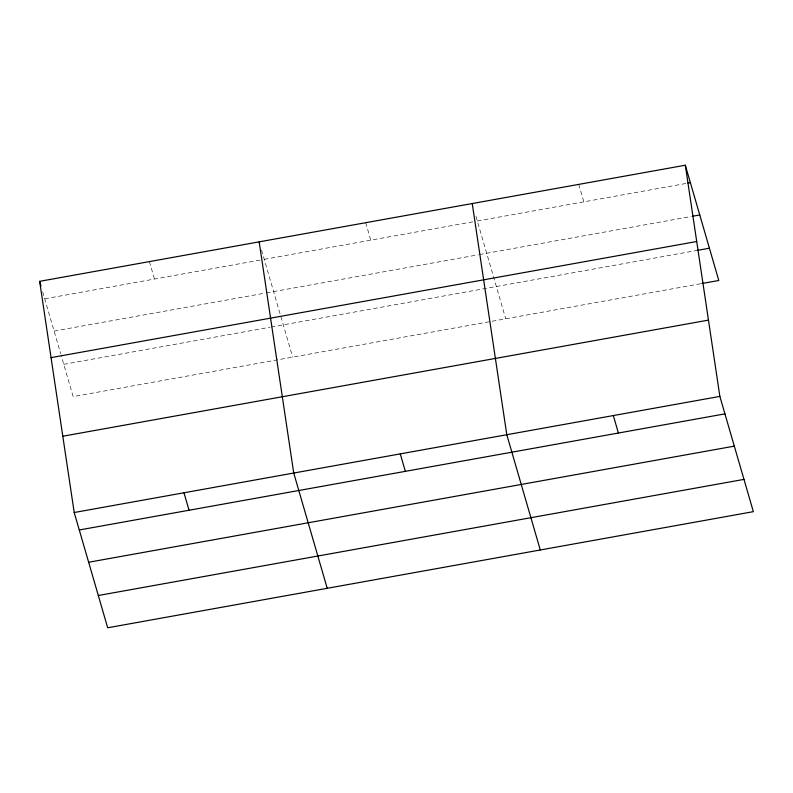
<?xml version="1.0" encoding="UTF-8"?>
<svg xmlns="http://www.w3.org/2000/svg" width="793" height="793" viewBox="0 0 793 793"><rect width="100%" height="100%" fill="white"/><g stroke="black" fill="none" stroke-linecap="round" stroke-linejoin="round"><path stroke-width="0.59" stroke-dasharray="3.96 2.97" d="M44.725 298.802L260.629 259.975M264.247 259.321L473.679 221.653M477.317 221.009L686.748 183.342M54.102 331.077L265.179 293.113M266.389 292.895L478.219 254.801M479.428 254.583L691.278 216.479M63.757 364.324L270.016 327.231M271.226 327.013L697.315 250.39M700.635 283.745L73.134 396.599L61.002 354.828M578.771 184.382L583.846 201.848M475.959 216.35L505.726 318.806M365.702 222.694L370.777 240.16M261.541 250.013L292.657 357.118M149.411 261.601L154.486 279.067M42.693 291.814L60.655 353.638"/><path stroke-width="1.19" d="M685.311 165.222L719.866 396.401L753.35 511.663L107.689 627.778L74.205 512.516L39.65 281.337L685.311 165.222L718.795 280.484L701.845 283.527M687.957 183.124L690.376 182.687M692.497 216.261L699.753 214.962M51.049 357.623L696.71 241.508M697.315 250.39L709.418 248.209M62.806 436.229L708.456 320.114M74.205 512.516L719.866 396.401M79.28 529.982L724.941 413.867M88.657 562.257L734.318 446.142M98.322 595.503L743.973 479.388M613.326 415.562L618.401 433.028M540.281 549.985L506.796 434.723L472.241 203.543M400.267 453.874L405.342 471.339M327.222 588.297L293.727 473.034L259.172 241.855M183.966 492.78L189.041 510.246M39.65 281.337L41.008 285.995"/></g></svg>
